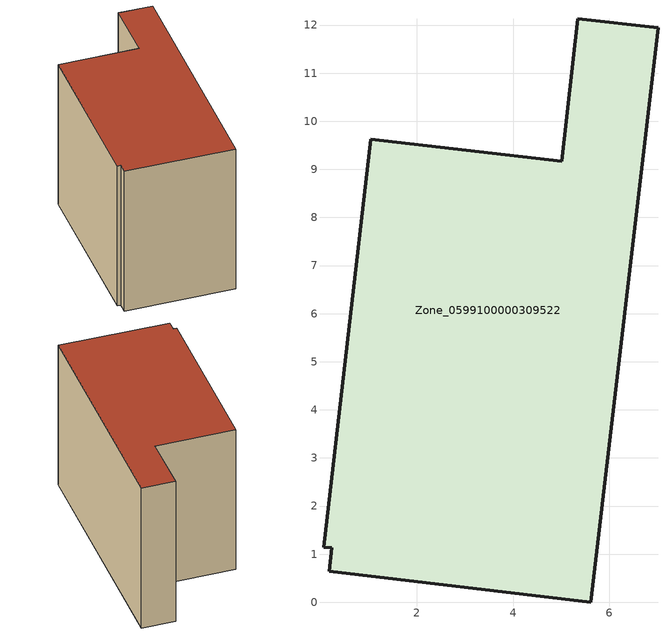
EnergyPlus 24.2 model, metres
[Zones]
Zone_0599100000309522
 floor ground (C_G): 0.17,0.64 0.23,1.13 0.06,1.15 1.04,9.62 5.01,9.17 5.34,12.13 7.01,11.94 5.61,0 z0
 wall outside (C_F): 7.01,11.94 5.34,12.13 5.01,9.17 1.04,9.62 0.06,1.15 0.23,1.13 0.17,0.64 5.61,0 7.01,11.94 z0:8.01
 roof outside (C_R): 0.23,1.13 0.17,0.64 5.61,0 7.01,11.94 5.34,12.13 5.01,9.17 1.04,9.62 0.06,1.15 z8.01
[BUILDING]
Pand.0599100000309522: North Axis=0; Terrain=City; Loads Convergence Tolerance Value=0.04; Temperature Convergence Tolerance Value=0.4; Solar Distribution=FullExterior; Maximum Number of Warmup Days=25; Minimum Number of Warmup Days=1
[Site:Location]
Rotterdam.The.Hague.AP_ZH_NLD Design_Conditions: Latitude=51.96; Longitude=4.45; Time Zone=1; Elevation=-4.5
[SITE:GROUNDTEMPERATURE:BUILDINGSURFACE]
18, 18, 18, 18, 18, 18, 18, 18, 18, 18, 18, 18
[MATERIAL] Thermal Absorptance=0.9; Solar Absorptance=0.7; Visible Absorptance=0.7
Name | Roughness | Thickness | Conductivity | Density | Specific Heat
G.TI.1992-2005 | MediumSmooth | 0.15 | 0.06 | 540 | 1210
F.TI.1992-2005 | Rough | 0.3 | 0.12 | 1920 | 840
R.TI.1992-2005 | MediumRough | 0.2 | 0.08 | 1500 | 1000
[CONSTRUCTION]
C_G: G.TI.1992-2005
C_F: F.TI.1992-2005
C_R: R.TI.1992-2005
[ZONE]
Zone_0599100000309522: Type=1; Multiplier=1; Ceiling Height=Autocalculate; Volume=Autocalculate; Floor Area=autocalculate; Part of Total Floor Area=Yes
[ZONEINFILTRATION:DESIGNFLOWRATE]
Infil_Zone_0599100000309522: Zone or ZoneList or Space or SpaceList=Zone_0599100000309522; Schedule=AlwaysOn; Design Flow Rate Calculation Method=Flow/Area; Flow Rate per Floor Area=0.0015; Constant Term Coefficient=1; Temperature Term Coefficient=0; Velocity Term Coefficient=0; Velocity Squared Term Coefficient=0
[HVACTEMPLATE:ZONE:IDEALLOADSAIRSYSTEM]
Zone_0599100000309522: Maximum Heating Supply Air Temperature=50; Minimum Cooling Supply Air Temperature=13; Maximum Heating Supply Air Humidity Ratio=0.0156; Minimum Cooling Supply Air Humidity Ratio=0.0077; Heating Limit=NoLimit; Cooling Limit=NoLimit; Dehumidification Control Type=ConstantSensibleHeatRatio; Cooling Sensible Heat Ratio=0.7; Dehumidification Setpoint=60; Humidification Control Type=None; Humidification Setpoint=30; Outdoor Air Method=None; Outdoor Air Flow Rate per Person=0.00944; Outdoor Air Flow Rate per Zone Floor Area=0; Outdoor Air Flow Rate per Zone=0; Demand Controlled Ventilation Type=None; Outdoor Air Economizer Type=NoEconomizer; Heat Recovery Type=None; Sensible Heat Recovery Effectiveness=0.7; Latent Heat Recovery Effectiveness=0.65
[ZONECONTROL:THERMOSTAT]
ThermostatControl_Zone_0599100000309522: Zone or ZoneList=Zone_0599100000309522; Control Type Schedule=DualSetpointControlType; Control 1=Thermostat_Zone_0599100000309522; Temperature Difference Between Cutout And Setpoint=0
[THERMOSTATSETPOINT:DUALSETPOINT]
Thermostat_Zone_0599100000309522: Heating Setpoint Temperature Schedule=HeatingSetpoint_Zone_0599100000309522; Cooling Setpoint Temperature Schedule=CoolingSetpoint_Zone_0599100000309522
[SCHEDULE:COMPACT]
HeatingSetpoint_Zone_0599100000309522: Through: 12/31, For: AllDays, Until: 24:00, 21
CoolingSetpoint_Zone_0599100000309522: Through: 12/31, For: AllDays, Until: 24:00, 24
DualSetpointControlType: Through: 12/31, For: AllDays, Until: 24:00, 4
AlwaysOn: Through: 12/31, For: AllDays, Until: 24:00, 1
